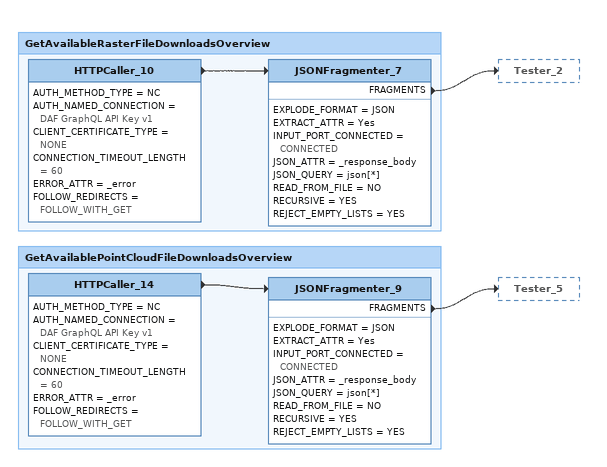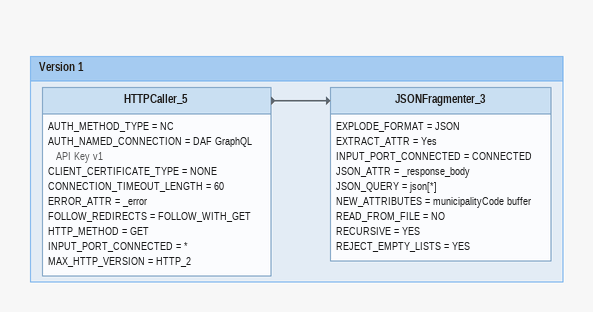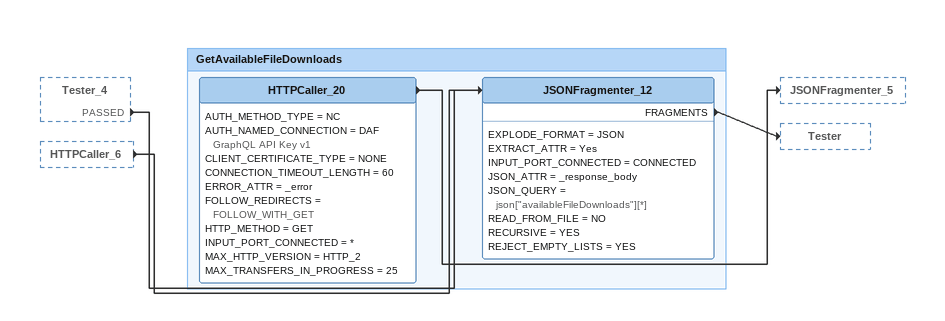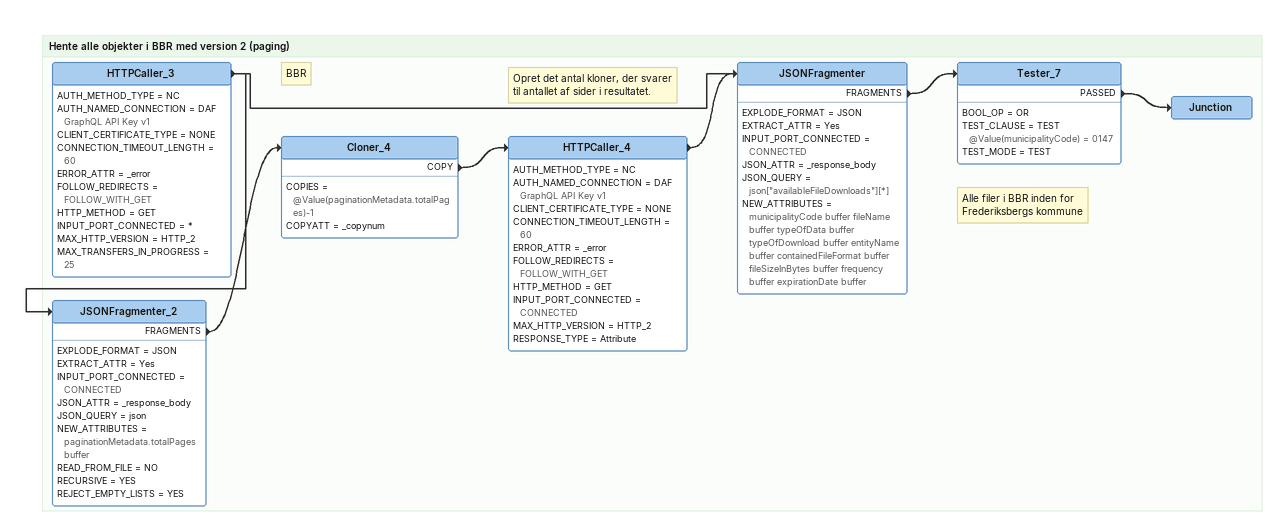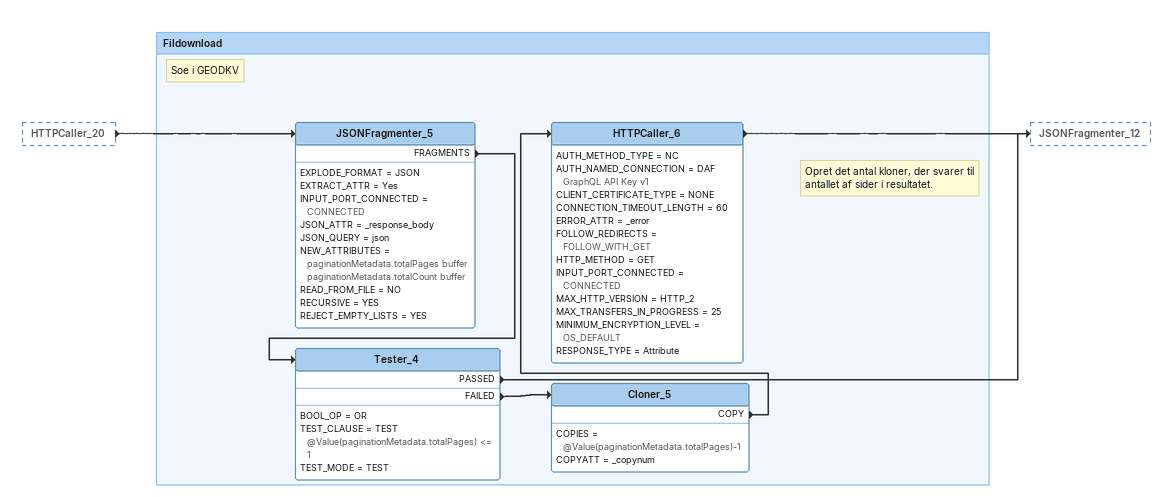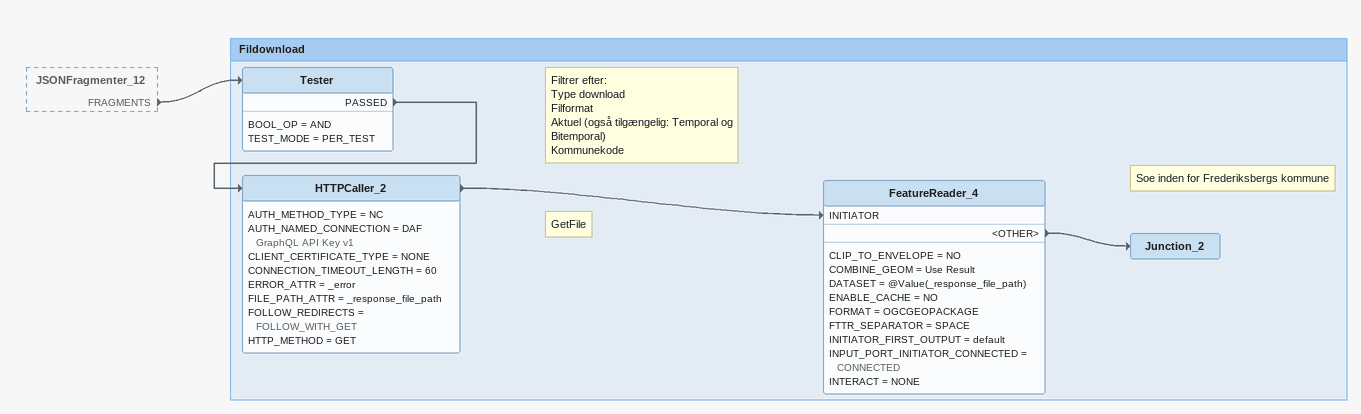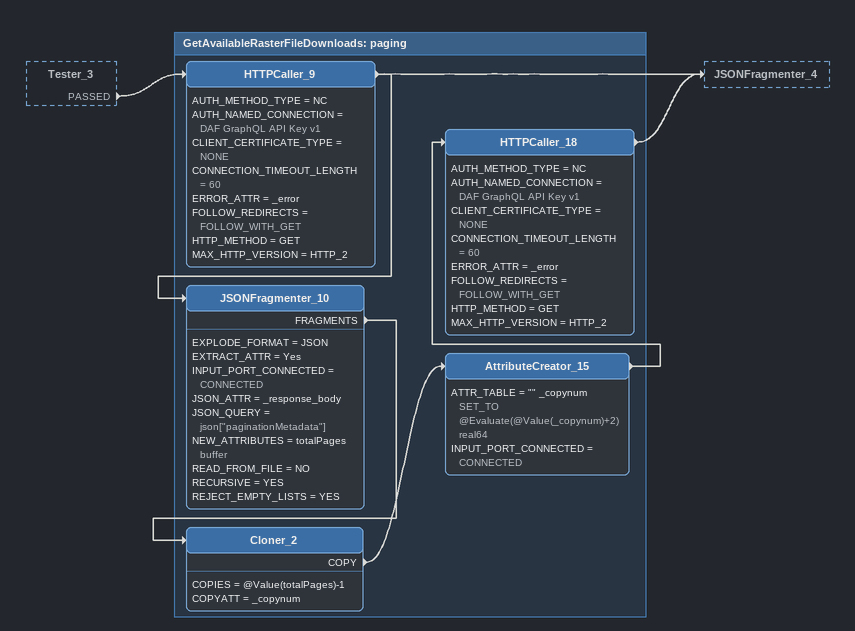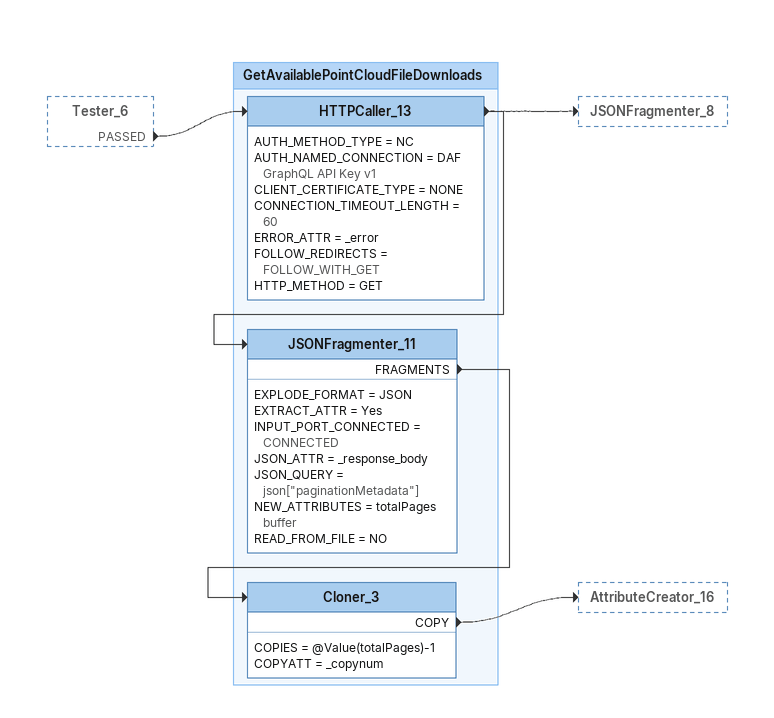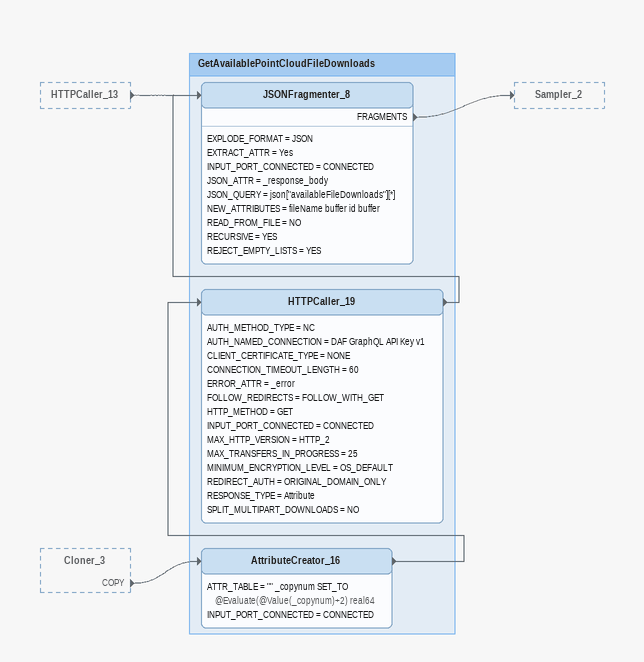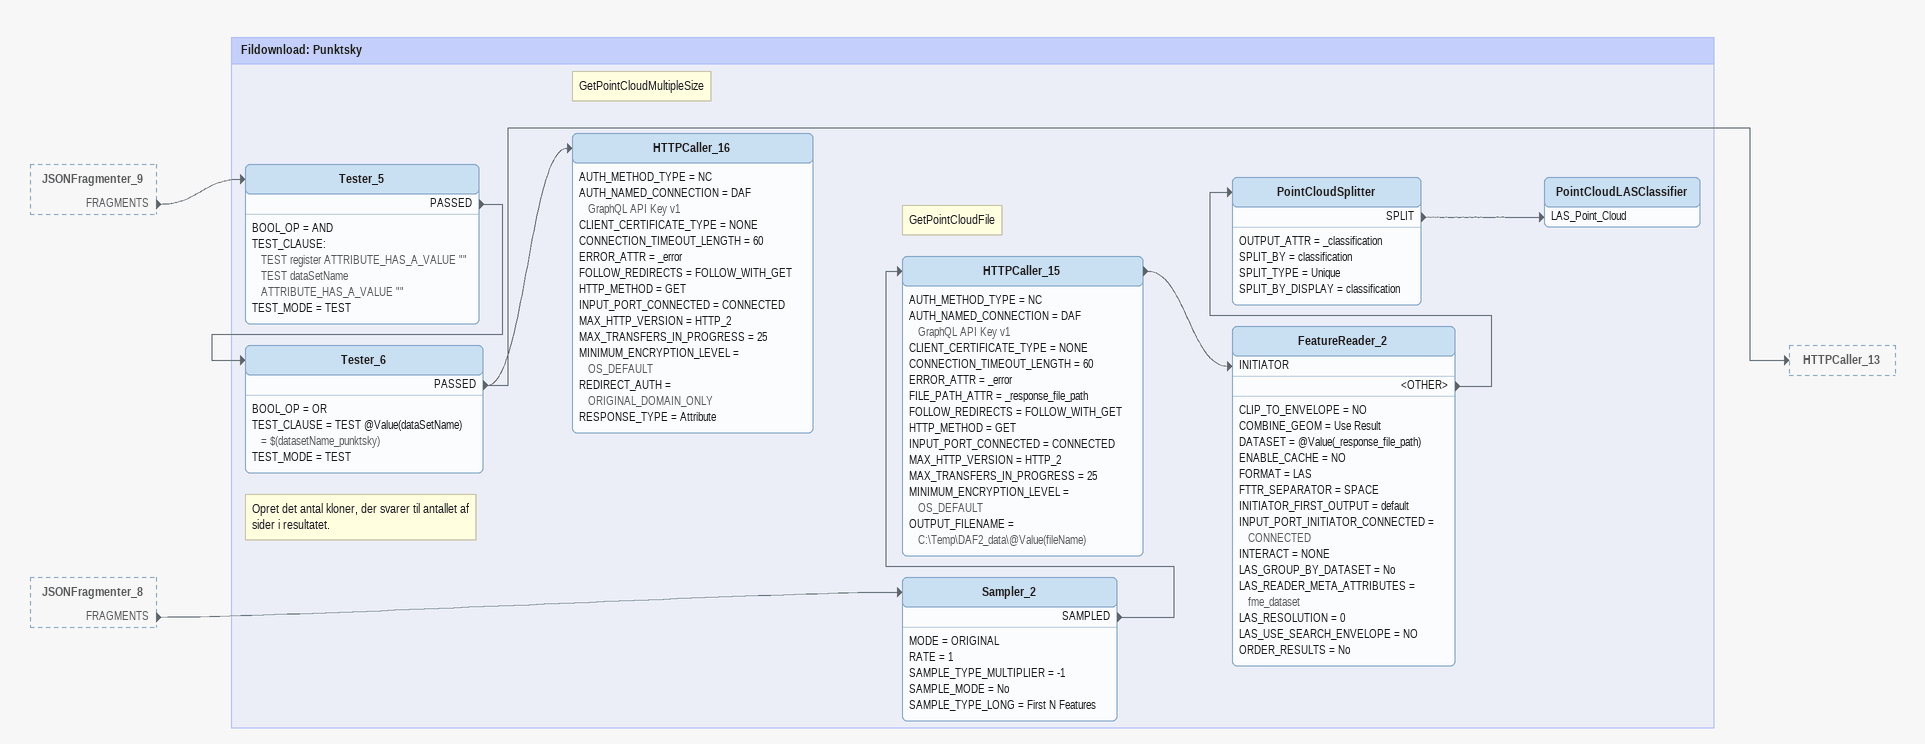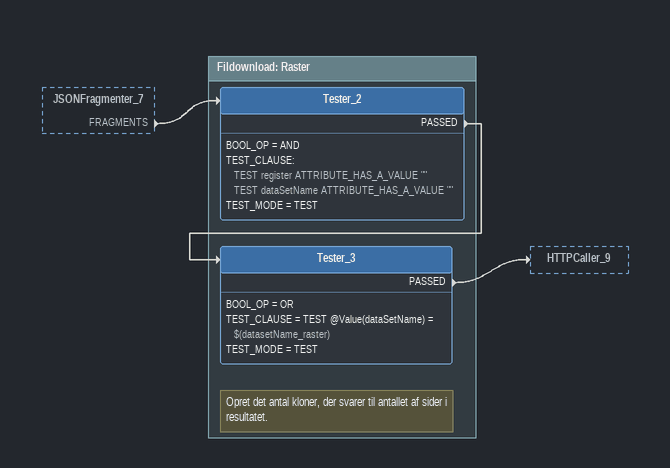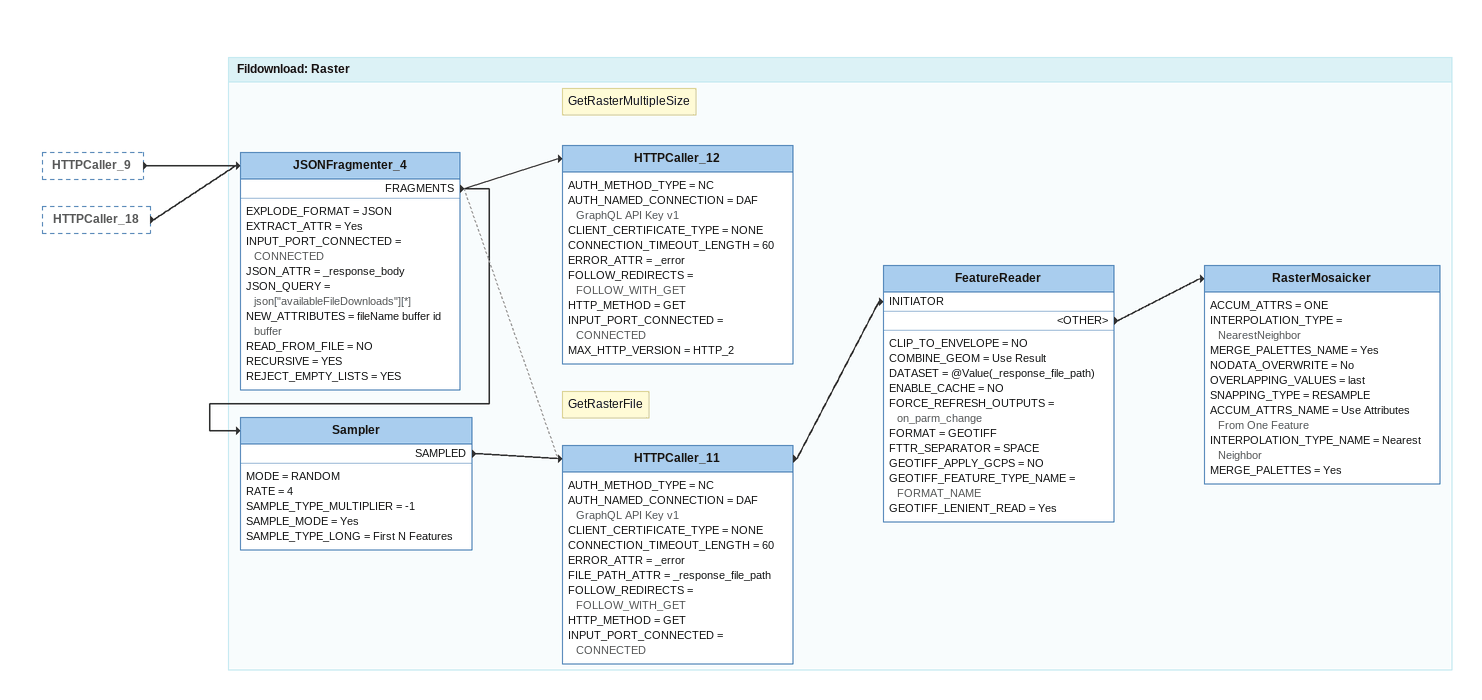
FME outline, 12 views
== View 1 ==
Bookmark: GetAvailableRasterFileDownloadsOverview
HTTPCaller_10
    AUTH_METHOD_TYPE = NC
    AUTH_NAMED_CONNECTION = DAF GraphQL API Key v1
    CLIENT_CERTIFICATE_TYPE = NONE
    CONNECTION_TIMEOUT_LENGTH = 60
    ERROR_ATTR = _error
    FOLLOW_REDIRECTS = FOLLOW_WITH_GET
    -> JSONFragmenter_7
JSONFragmenter_7
    EXPLODE_FORMAT = JSON
    EXTRACT_ATTR = Yes
    INPUT_PORT_CONNECTED = CONNECTED
    JSON_ATTR = _response_body
    JSON_QUERY = json[*]
    READ_FROM_FILE = NO
    RECURSIVE = YES
    REJECT_EMPTY_LISTS = YES
    FRAGMENTS -> Tester_2

Bookmark: GetAvailablePointCloudFileDownloadsOverview
HTTPCaller_14
    AUTH_METHOD_TYPE = NC
    AUTH_NAMED_CONNECTION = DAF GraphQL API Key v1
    CLIENT_CERTIFICATE_TYPE = NONE
    CONNECTION_TIMEOUT_LENGTH = 60
    ERROR_ATTR = _error
    FOLLOW_REDIRECTS = FOLLOW_WITH_GET
    -> JSONFragmenter_9
JSONFragmenter_9
    EXPLODE_FORMAT = JSON
    EXTRACT_ATTR = Yes
    INPUT_PORT_CONNECTED = CONNECTED
    JSON_ATTR = _response_body
    JSON_QUERY = json[*]
    READ_FROM_FILE = NO
    RECURSIVE = YES
    REJECT_EMPTY_LISTS = YES
    FRAGMENTS -> Tester_5

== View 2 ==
Bookmark: Version 1
HTTPCaller_5
    AUTH_METHOD_TYPE = NC
    AUTH_NAMED_CONNECTION = DAF GraphQL API Key v1
    CLIENT_CERTIFICATE_TYPE = NONE
    CONNECTION_TIMEOUT_LENGTH = 60
    ERROR_ATTR = _error
    FOLLOW_REDIRECTS = FOLLOW_WITH_GET
    HTTP_METHOD = GET
    INPUT_PORT_CONNECTED = *
    MAX_HTTP_VERSION = HTTP_2
    -> JSONFragmenter_3
JSONFragmenter_3
    EXPLODE_FORMAT = JSON
    EXTRACT_ATTR = Yes
    INPUT_PORT_CONNECTED = CONNECTED
    JSON_ATTR = _response_body
    JSON_QUERY = json[*]
    NEW_ATTRIBUTES = municipalityCode buffer
    READ_FROM_FILE = NO
    RECURSIVE = YES
    REJECT_EMPTY_LISTS = YES

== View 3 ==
Tester_4 [outside]
    PASSED -> JSONFragmenter_12
HTTPCaller_6 [outside]
    -> JSONFragmenter_12

Bookmark: GetAvailableFileDownloads
HTTPCaller_20
    AUTH_METHOD_TYPE = NC
    AUTH_NAMED_CONNECTION = DAF GraphQL API Key v1
    CLIENT_CERTIFICATE_TYPE = NONE
    CONNECTION_TIMEOUT_LENGTH = 60
    ERROR_ATTR = _error
    FOLLOW_REDIRECTS = FOLLOW_WITH_GET
    HTTP_METHOD = GET
    INPUT_PORT_CONNECTED = *
    MAX_HTTP_VERSION = HTTP_2
    MAX_TRANSFERS_IN_PROGRESS = 25
    -> JSONFragmenter_5
JSONFragmenter_12
    EXPLODE_FORMAT = JSON
    EXTRACT_ATTR = Yes
    INPUT_PORT_CONNECTED = CONNECTED
    JSON_ATTR = _response_body
    JSON_QUERY = json["availableFileDownloads"][*]
    READ_FROM_FILE = NO
    RECURSIVE = YES
    REJECT_EMPTY_LISTS = YES
    FRAGMENTS -> Tester

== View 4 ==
Bookmark: Hente alle objekter i BBR med version 2 (paging)
Note: BBR
HTTPCaller_3
    AUTH_METHOD_TYPE = NC
    AUTH_NAMED_CONNECTION = DAF GraphQL API Key v1
    CLIENT_CERTIFICATE_TYPE = NONE
    CONNECTION_TIMEOUT_LENGTH = 60
    ERROR_ATTR = _error
    FOLLOW_REDIRECTS = FOLLOW_WITH_GET
    HTTP_METHOD = GET
    INPUT_PORT_CONNECTED = *
    MAX_HTTP_VERSION = HTTP_2
    MAX_TRANSFERS_IN_PROGRESS = 25
    -> JSONFragmenter_2
    -> JSONFragmenter
JSONFragmenter_2
    EXPLODE_FORMAT = JSON
    EXTRACT_ATTR = Yes
    INPUT_PORT_CONNECTED = CONNECTED
    JSON_ATTR = _response_body
    JSON_QUERY = json
    NEW_ATTRIBUTES = paginationMetadata.totalPages buffer
    READ_FROM_FILE = NO
    RECURSIVE = YES
    REJECT_EMPTY_LISTS = YES
    FRAGMENTS -> Cloner_4
Note: Opret det antal kloner, der svarer til antallet af sider i resultatet.
Cloner_4
    COPIES = @Value(paginationMetadata.totalPages)-1
    COPYATT = _copynum
    COPY -> HTTPCaller_4
HTTPCaller_4
    AUTH_METHOD_TYPE = NC
    AUTH_NAMED_CONNECTION = DAF GraphQL API Key v1
    CLIENT_CERTIFICATE_TYPE = NONE
    CONNECTION_TIMEOUT_LENGTH = 60
    ERROR_ATTR = _error
    FOLLOW_REDIRECTS = FOLLOW_WITH_GET
    HTTP_METHOD = GET
    INPUT_PORT_CONNECTED = CONNECTED
    MAX_HTTP_VERSION = HTTP_2
    RESPONSE_TYPE = Attribute
    -> JSONFragmenter
JSONFragmenter
    EXPLODE_FORMAT = JSON
    EXTRACT_ATTR = Yes
    INPUT_PORT_CONNECTED = CONNECTED
    JSON_ATTR = _response_body
    JSON_QUERY = json["availableFileDownloads"][*]
    NEW_ATTRIBUTES = municipalityCode buffer fileName buffer typeOfData buffer typeOfDownload buffer entityName buffer containedFileFormat buffer fileSizeInBytes buffer frequency buffer expirationDate buffer
    FRAGMENTS -> Tester_7
Tester_7
    BOOL_OP = OR
    TEST_CLAUSE = TEST @Value(municipalityCode) = 0147
    TEST_MODE = TEST
    PASSED -> Junction
Note: Alle filer i BBR inden for Frederiksbergs kommune
Junction

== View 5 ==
HTTPCaller_20 [outside]
    -> JSONFragmenter_5

Bookmark: Fildownload
Note: Soe i GEODKV
JSONFragmenter_5
    EXPLODE_FORMAT = JSON
    EXTRACT_ATTR = Yes
    INPUT_PORT_CONNECTED = CONNECTED
    JSON_ATTR = _response_body
    JSON_QUERY = json
    NEW_ATTRIBUTES = paginationMetadata.totalPages buffer paginationMetadata.totalCount buffer
    READ_FROM_FILE = NO
    RECURSIVE = YES
    REJECT_EMPTY_LISTS = YES
    FRAGMENTS -> Tester_4
Tester_4
    BOOL_OP = OR
    TEST_CLAUSE = TEST @Value(paginationMetadata.totalPages) <= 1
    TEST_MODE = TEST
    PASSED -> JSONFragmenter_12
    FAILED -> Cloner_5
Note: Opret det antal kloner, der svarer til antallet af sider i resultatet.
Cloner_5
    COPIES = @Value(paginationMetadata.totalPages)-1
    COPYATT = _copynum
    COPY -> HTTPCaller_6
HTTPCaller_6
    AUTH_METHOD_TYPE = NC
    AUTH_NAMED_CONNECTION = DAF GraphQL API Key v1
    CLIENT_CERTIFICATE_TYPE = NONE
    CONNECTION_TIMEOUT_LENGTH = 60
    ERROR_ATTR = _error
    FOLLOW_REDIRECTS = FOLLOW_WITH_GET
    HTTP_METHOD = GET
    INPUT_PORT_CONNECTED = CONNECTED
    MAX_HTTP_VERSION = HTTP_2
    MAX_TRANSFERS_IN_PROGRESS = 25
    MINIMUM_ENCRYPTION_LEVEL = OS_DEFAULT
    RESPONSE_TYPE = Attribute
    -> JSONFragmenter_12

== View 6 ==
JSONFragmenter_12 [outside]
    FRAGMENTS -> Tester

Bookmark: Fildownload
Note: Filtrer efter: / Type download / Filformat / Aktuel (også tilgængelig: Temporal og Bitemporal) / Kommunekode
Tester
    BOOL_OP = AND
    TEST_MODE = PER_TEST
    PASSED -> HTTPCaller_2
Note: GetFile
HTTPCaller_2
    AUTH_METHOD_TYPE = NC
    AUTH_NAMED_CONNECTION = DAF GraphQL API Key v1
    CLIENT_CERTIFICATE_TYPE = NONE
    CONNECTION_TIMEOUT_LENGTH = 60
    ERROR_ATTR = _error
    FILE_PATH_ATTR = _response_file_path
    FOLLOW_REDIRECTS = FOLLOW_WITH_GET
    HTTP_METHOD = GET
    -> FeatureReader_4 [INITIATOR]
FeatureReader_4
    CLIP_TO_ENVELOPE = NO
    COMBINE_GEOM = Use Result
    DATASET = @Value(_response_file_path)
    ENABLE_CACHE = NO
    FORMAT = OGCGEOPACKAGE
    FTTR_SEPARATOR = SPACE
    INITIATOR_FIRST_OUTPUT = default
    INPUT_PORT_INITIATOR_CONNECTED = CONNECTED
    INTERACT = NONE
    <OTHER> -> Junction_2
Note: Soe inden for Frederiksbergs kommune
Junction_2

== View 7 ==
Tester_3 [outside]
    PASSED -> HTTPCaller_9

Bookmark: GetAvailableRasterFileDownloads: paging
HTTPCaller_9
    AUTH_METHOD_TYPE = NC
    AUTH_NAMED_CONNECTION = DAF GraphQL API Key v1
    CLIENT_CERTIFICATE_TYPE = NONE
    CONNECTION_TIMEOUT_LENGTH = 60
    ERROR_ATTR = _error
    FOLLOW_REDIRECTS = FOLLOW_WITH_GET
    HTTP_METHOD = GET
    MAX_HTTP_VERSION = HTTP_2
    -> JSONFragmenter_4
    -> JSONFragmenter_10
JSONFragmenter_10
    EXPLODE_FORMAT = JSON
    EXTRACT_ATTR = Yes
    INPUT_PORT_CONNECTED = CONNECTED
    JSON_ATTR = _response_body
    JSON_QUERY = json["paginationMetadata"]
    NEW_ATTRIBUTES = totalPages buffer
    READ_FROM_FILE = NO
    RECURSIVE = YES
    REJECT_EMPTY_LISTS = YES
    FRAGMENTS -> Cloner_2
Cloner_2
    COPIES = @Value(totalPages)-1
    COPYATT = _copynum
    COPY -> AttributeCreator_15
AttributeCreator_15
    ATTR_TABLE = "" _copynum SET_TO @Evaluate(@Value(_copynum)+2) real64
    INPUT_PORT_CONNECTED = CONNECTED
    -> HTTPCaller_18
HTTPCaller_18
    AUTH_METHOD_TYPE = NC
    AUTH_NAMED_CONNECTION = DAF GraphQL API Key v1
    CLIENT_CERTIFICATE_TYPE = NONE
    CONNECTION_TIMEOUT_LENGTH = 60
    ERROR_ATTR = _error
    FOLLOW_REDIRECTS = FOLLOW_WITH_GET
    HTTP_METHOD = GET
    MAX_HTTP_VERSION = HTTP_2
    -> JSONFragmenter_4

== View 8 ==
Tester_6 [outside]
    PASSED -> HTTPCaller_13

Bookmark: GetAvailablePointCloudFileDownloads
HTTPCaller_13
    AUTH_METHOD_TYPE = NC
    AUTH_NAMED_CONNECTION = DAF GraphQL API Key v1
    CLIENT_CERTIFICATE_TYPE = NONE
    CONNECTION_TIMEOUT_LENGTH = 60
    ERROR_ATTR = _error
    FOLLOW_REDIRECTS = FOLLOW_WITH_GET
    HTTP_METHOD = GET
    -> JSONFragmenter_8
    -> JSONFragmenter_11
JSONFragmenter_11
    EXPLODE_FORMAT = JSON
    EXTRACT_ATTR = Yes
    INPUT_PORT_CONNECTED = CONNECTED
    JSON_ATTR = _response_body
    JSON_QUERY = json["paginationMetadata"]
    NEW_ATTRIBUTES = totalPages buffer
    READ_FROM_FILE = NO
    FRAGMENTS -> Cloner_3
Cloner_3
    COPIES = @Value(totalPages)-1
    COPYATT = _copynum
    COPY -> AttributeCreator_16

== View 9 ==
HTTPCaller_13 [outside]
    -> JSONFragmenter_8
Cloner_3 [outside]
    COPY -> AttributeCreator_16

Bookmark: GetAvailablePointCloudFileDownloads
AttributeCreator_16
    ATTR_TABLE = "" _copynum SET_TO @Evaluate(@Value(_copynum)+2) real64
    INPUT_PORT_CONNECTED = CONNECTED
    -> HTTPCaller_19
HTTPCaller_19
    AUTH_METHOD_TYPE = NC
    AUTH_NAMED_CONNECTION = DAF GraphQL API Key v1
    CLIENT_CERTIFICATE_TYPE = NONE
    CONNECTION_TIMEOUT_LENGTH = 60
    ERROR_ATTR = _error
    FOLLOW_REDIRECTS = FOLLOW_WITH_GET
    HTTP_METHOD = GET
    INPUT_PORT_CONNECTED = CONNECTED
    MAX_HTTP_VERSION = HTTP_2
    MAX_TRANSFERS_IN_PROGRESS = 25
    MINIMUM_ENCRYPTION_LEVEL = OS_DEFAULT
    REDIRECT_AUTH = ORIGINAL_DOMAIN_ONLY
    RESPONSE_TYPE = Attribute
    SPLIT_MULTIPART_DOWNLOADS = NO
    -> JSONFragmenter_8
JSONFragmenter_8
    EXPLODE_FORMAT = JSON
    EXTRACT_ATTR = Yes
    INPUT_PORT_CONNECTED = CONNECTED
    JSON_ATTR = _response_body
    JSON_QUERY = json["availableFileDownloads"][*]
    NEW_ATTRIBUTES = fileName buffer id buffer
    READ_FROM_FILE = NO
    RECURSIVE = YES
    REJECT_EMPTY_LISTS = YES
    FRAGMENTS -> Sampler_2

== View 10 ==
JSONFragmenter_9 [outside]
    FRAGMENTS -> Tester_5
JSONFragmenter_8 [outside]
    FRAGMENTS -> Sampler_2

Bookmark: Fildownload: Punktsky
Tester_5
    BOOL_OP = AND
    TEST_CLAUSE:
      TEST register ATTRIBUTE_HAS_A_VALUE ""
      TEST dataSetName ATTRIBUTE_HAS_A_VALUE ""
    TEST_MODE = TEST
    PASSED -> Tester_6
Note: Opret det antal kloner, der svarer til antallet af sider i resultatet.
Tester_6
    BOOL_OP = OR
    TEST_CLAUSE = TEST @Value(dataSetName) = $(datasetName_punktsky)
    TEST_MODE = TEST
    PASSED -> HTTPCaller_13
    PASSED -> HTTPCaller_16
Note: GetPointCloudMultipleSize
HTTPCaller_16
    AUTH_METHOD_TYPE = NC
    AUTH_NAMED_CONNECTION = DAF GraphQL API Key v1
    CLIENT_CERTIFICATE_TYPE = NONE
    CONNECTION_TIMEOUT_LENGTH = 60
    ERROR_ATTR = _error
    FOLLOW_REDIRECTS = FOLLOW_WITH_GET
    HTTP_METHOD = GET
    INPUT_PORT_CONNECTED = CONNECTED
    MAX_HTTP_VERSION = HTTP_2
    MAX_TRANSFERS_IN_PROGRESS = 25
    MINIMUM_ENCRYPTION_LEVEL = OS_DEFAULT
    REDIRECT_AUTH = ORIGINAL_DOMAIN_ONLY
    RESPONSE_TYPE = Attribute
Sampler_2
    MODE = ORIGINAL
    RATE = 1
    SAMPLE_TYPE_MULTIPLIER = -1
    SAMPLE_MODE = No
    SAMPLE_TYPE_LONG = First N Features
    SAMPLED -> HTTPCaller_15
Note: GetPointCloudFile
HTTPCaller_15
    AUTH_METHOD_TYPE = NC
    AUTH_NAMED_CONNECTION = DAF GraphQL API Key v1
    CLIENT_CERTIFICATE_TYPE = NONE
    CONNECTION_TIMEOUT_LENGTH = 60
    ERROR_ATTR = _error
    FILE_PATH_ATTR = _response_file_path
    FOLLOW_REDIRECTS = FOLLOW_WITH_GET
    HTTP_METHOD = GET
    INPUT_PORT_CONNECTED = CONNECTED
    MAX_HTTP_VERSION = HTTP_2
    MAX_TRANSFERS_IN_PROGRESS = 25
    MINIMUM_ENCRYPTION_LEVEL = OS_DEFAULT
    OUTPUT_FILENAME = C:\Temp\DAF2_data\@Value(fileName)
    -> FeatureReader_2 [INITIATOR]
FeatureReader_2
    CLIP_TO_ENVELOPE = NO
    COMBINE_GEOM = Use Result
    DATASET = @Value(_response_file_path)
    ENABLE_CACHE = NO
    FORMAT = LAS
    FTTR_SEPARATOR = SPACE
    INITIATOR_FIRST_OUTPUT = default
    INPUT_PORT_INITIATOR_CONNECTED = CONNECTED
    INTERACT = NONE
    LAS_GROUP_BY_DATASET = No
    LAS_READER_META_ATTRIBUTES = fme_dataset
    LAS_RESOLUTION = 0
    LAS_USE_SEARCH_ENVELOPE = NO
    ORDER_RESULTS = No
    <OTHER> -> PointCloudSplitter
PointCloudSplitter
    OUTPUT_ATTR = _classification
    SPLIT_BY = classification
    SPLIT_TYPE = Unique
    SPLIT_BY_DISPLAY = classification
    SPLIT -> PointCloudLASClassifier [LAS_Point_Cloud]
PointCloudLASClassifier

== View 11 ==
JSONFragmenter_7 [outside]
    FRAGMENTS -> Tester_2

Bookmark: Fildownload: Raster
Tester_2
    BOOL_OP = AND
    TEST_CLAUSE:
      TEST register ATTRIBUTE_HAS_A_VALUE ""
      TEST dataSetName ATTRIBUTE_HAS_A_VALUE ""
    TEST_MODE = TEST
    PASSED -> Tester_3
Note: Opret det antal kloner, der svarer til antallet af sider i resultatet.
Tester_3
    BOOL_OP = OR
    TEST_CLAUSE = TEST @Value(dataSetName) = $(datasetName_raster)
    TEST_MODE = TEST
    PASSED -> HTTPCaller_9

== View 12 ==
HTTPCaller_9 [outside]
    -> JSONFragmenter_4
HTTPCaller_18 [outside]
    -> JSONFragmenter_4

Bookmark: Fildownload: Raster
JSONFragmenter_4
    EXPLODE_FORMAT = JSON
    EXTRACT_ATTR = Yes
    INPUT_PORT_CONNECTED = CONNECTED
    JSON_ATTR = _response_body
    JSON_QUERY = json["availableFileDownloads"][*]
    NEW_ATTRIBUTES = fileName buffer id buffer
    READ_FROM_FILE = NO
    RECURSIVE = YES
    REJECT_EMPTY_LISTS = YES
    FRAGMENTS -> Sampler
    FRAGMENTS -> HTTPCaller_12
    FRAGMENTS -> HTTPCaller_11 [off]
Note: GetRasterMultipleSize
HTTPCaller_12
    AUTH_METHOD_TYPE = NC
    AUTH_NAMED_CONNECTION = DAF GraphQL API Key v1
    CLIENT_CERTIFICATE_TYPE = NONE
    CONNECTION_TIMEOUT_LENGTH = 60
    ERROR_ATTR = _error
    FOLLOW_REDIRECTS = FOLLOW_WITH_GET
    HTTP_METHOD = GET
    INPUT_PORT_CONNECTED = CONNECTED
    MAX_HTTP_VERSION = HTTP_2
Sampler
    MODE = RANDOM
    RATE = 4
    SAMPLE_TYPE_MULTIPLIER = -1
    SAMPLE_MODE = Yes
    SAMPLE_TYPE_LONG = First N Features
    SAMPLED -> HTTPCaller_11
Note: GetRasterFile
HTTPCaller_11
    AUTH_METHOD_TYPE = NC
    AUTH_NAMED_CONNECTION = DAF GraphQL API Key v1
    CLIENT_CERTIFICATE_TYPE = NONE
    CONNECTION_TIMEOUT_LENGTH = 60
    ERROR_ATTR = _error
    FILE_PATH_ATTR = _response_file_path
    FOLLOW_REDIRECTS = FOLLOW_WITH_GET
    HTTP_METHOD = GET
    INPUT_PORT_CONNECTED = CONNECTED
    -> FeatureReader [INITIATOR]
FeatureReader
    CLIP_TO_ENVELOPE = NO
    COMBINE_GEOM = Use Result
    DATASET = @Value(_response_file_path)
    ENABLE_CACHE = NO
    FORCE_REFRESH_OUTPUTS = on_parm_change
    FORMAT = GEOTIFF
    FTTR_SEPARATOR = SPACE
    GEOTIFF_APPLY_GCPS = NO
    GEOTIFF_FEATURE_TYPE_NAME = FORMAT_NAME
    GEOTIFF_LENIENT_READ = Yes
    <OTHER> -> RasterMosaicker
RasterMosaicker
    ACCUM_ATTRS = ONE
    INTERPOLATION_TYPE = NearestNeighbor
    MERGE_PALETTES_NAME = Yes
    NODATA_OVERWRITE = No
    OVERLAPPING_VALUES = last
    SNAPPING_TYPE = RESAMPLE
    ACCUM_ATTRS_NAME = Use Attributes From One Feature
    INTERPOLATION_TYPE_NAME = Nearest Neighbor
    MERGE_PALETTES = Yes
